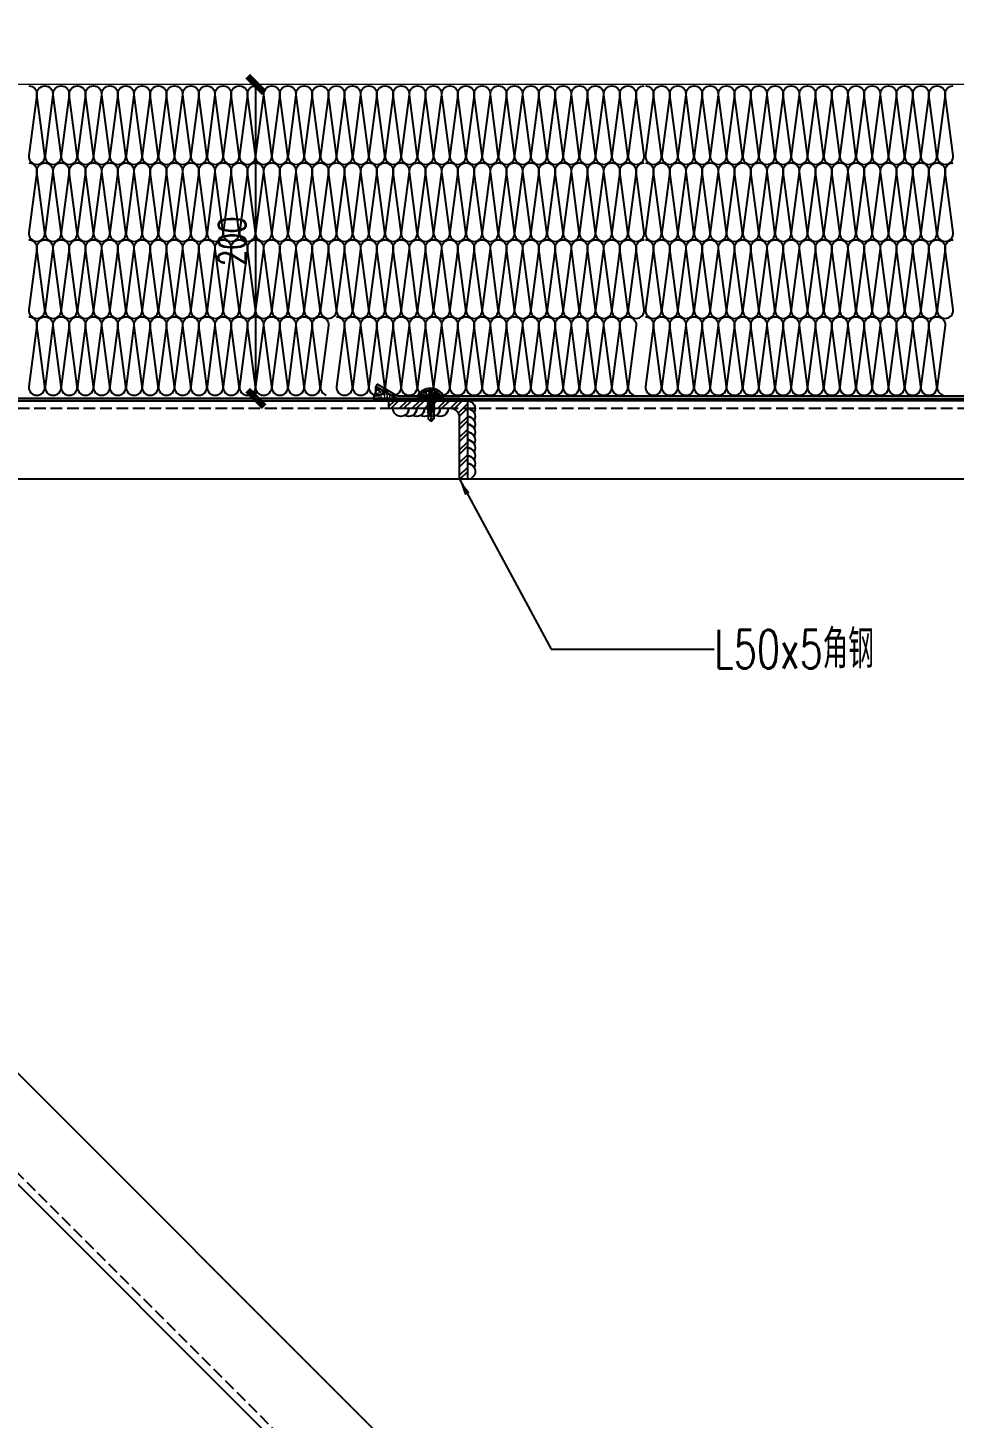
# Model space of a CAD drawing. Extents: x -160106 to 966792, y -663931 to 1550022.
# Drawn here: x -79374 to -78784, y -98721 to -97835 of the extents above; entities that cross this region are included whole.
import ezdxf
from ezdxf.enums import TextEntityAlignment as Align
from ezdxf.xclip import XClip

# ---------------------------------------------------------------- set-up
doc = ezdxf.new("R2010")
doc.units = 0
doc.linetypes.add('CENTER', pattern=[2, 1.25, -0.25, 0.25, -0.25])
doc.linetypes.add('ZN-DASH', pattern=[0.35, 0.25, -0.1])
for name, color, linetype in [('!ZN1-填充-8', 8, 'Continuous'), ('!ZN3-不锈钢板幕墙-7', 7, 'Continuous'), ('!ZN4-辅助材料-1', 1, 'Continuous'), ('!ZN4-配件-11', 11, 'Continuous'), ('!ZN5-钢材投影-40', 40, 'Continuous'), ('!ZN5-钢材断面-2', 2, 'Continuous'), ('!ZN6-虚线-8', 8, 'ZN-DASH'), ('11紧固件', 11, 'Continuous'), ('DIM', 173, 'Continuous'), ('DOTE', 1, 'CENTER'), ('TEXT', 7, 'Continuous'), ('焊缝', 8, 'Continuous')]:
    doc.layers.add(name, color=color, linetype=linetype)
doc.styles.add('DHTEXT-1', font='ROMANS.shx', dxfattribs={"width": 0.7, "bigfont": 'CHINESE.shx'})
doc.dimstyles.new('ZN7', dxfattribs={"dimscale": 7, "dimtxt": 2.5, "dimasz": 1.5, "dimexe": 1, "dimexo": 2, "dimgap": 0.9, "dimtad": 1, "dimdec": 0, "dimdsep": 46, "dimtxsty": 'DHTEXT-1', "dimblk": 'ARCHTICK', "dimcen": 2.5, "dimclrd": 173, "dimclre": 173, "dimclrt": 7, "dimazin": 2, "dimtfac": 1, "dimtix": 1, "dimtmove": 2, "dimatfit": 3, "dimfxl": 0, "dimarcsym": 0})

# ---------------------------------------------------------------- blocks, each defined once
blk = doc.blocks.new('盘头自攻自钻钉ST4.8×16')
at = {"layer": '11紧固件'}
for p, q in [((-3.69, 0.4), (-3.3, 0.4)), ((-3.3, 0.4), (-3.3, -0.4)), ((-2.14, 4.75), (0, 4.75)), ((0, 4.75), (0, 1.99)), ((0, 1.99), (0, -2.6)), ((0, 1.87), (0.69, -1.79)), ((0, 0), (0.34, -2.4)), ((0.2, 1.79), (0.91, 1.79)), ((1.26, 2.4), (0.91, 1.79)), ((0.91, 1.79), (1.59, -1.79)), ((1.26, 2.4), (1.94, -2.4)), ((1.26, 2.4), (1.61, 1.79)), ((1.61, 1.79), (2.29, -1.79)), ((1.61, 1.79), (2.51, 1.79)), ((2.86, 2.4), (2.51, 1.79)), ((2.51, 1.79), (3.19, -1.79)), ((2.86, 2.4), (3.54, -2.4)), ((2.86, 2.4), (3.21, 1.79)), ((3.21, 1.79), (3.89, -1.79)), ((3.21, 1.79), (4.11, 1.79)), ((4.46, 2.4), (4.11, 1.79)), ((4.11, 1.79), (4.79, -1.79)), ((4.46, 2.4), (5.14, -2.4)), ((4.46, 2.4), (4.81, 1.79)), ((4.81, 1.79), (5.49, -1.79)), ((4.81, 1.79), (5.71, 1.79)), ((6.06, 2.4), (5.71, 1.79)), ((5.71, 1.79), (6.39, -1.79)), ((6.06, 2.4), (6.74, -2.4)), ((6.06, 2.4), (6.41, 1.79)), ((6.41, 1.79), (7.09, -1.79)), ((6.41, 1.79), (7.31, 1.79)), ((7.66, 2.4), (7.31, 1.79)), ((7.31, 1.79), (7.99, -1.79)), ((7.66, 2.4), (8.34, -2.4)), ((7.66, 2.4), (8.01, 1.79)), ((8.01, 1.79), (8.69, -1.79)), ((8.01, 1.79), (8.91, 1.79)), ((9.26, 2.4), (8.91, 1.79)), ((8.91, 1.79), (9.25, 0)), ((9.26, 2.4), (9.55, 0.39)), ((9.26, 2.4), (9.61, 1.79)), ((9.61, 1.79), (14.51, 1.79)), ((9.61, 1.79), (9.88, 0.37)), ((9.88, 0.37), (16, -0.3)), ((16, 0.3), (14.51, 1.79)), ((16, 0), (16, 0.3)), ((-3.69, -0.4), (-3.3, -0.4)), ((-2.14, -4.75), (0, -4.75)), ((0, -2.6), (0, -4.75)), ((0.2, -2.4), (0.34, -2.4)), ((0.69, -1.79), (0.34, -2.4)), ((0.69, -1.79), (1.59, -1.79)), ((1.59, -1.79), (1.94, -2.4)), ((2.29, -1.79), (1.94, -2.4)), ((2.29, -1.79), (3.19, -1.79)), ((3.19, -1.79), (3.54, -2.4)), ((3.89, -1.79), (3.54, -2.4)), ((3.89, -1.79), (4.79, -1.79)), ((4.79, -1.79), (5.14, -2.4)), ((5.49, -1.79), (5.14, -2.4)), ((5.49, -1.79), (6.39, -1.79)), ((6.39, -1.79), (6.74, -2.4)), ((7.09, -1.79), (6.74, -2.4)), ((7.09, -1.79), (7.99, -1.79)), ((7.99, -1.79), (8.34, -2.4)), ((8.69, -1.79), (8.34, -2.4)), ((8.69, -1.79), (9.59, -1.79)), ((9.29, -0.23), (9.59, -1.79)), ((9.59, -1.79), (9.94, -2.4)), ((9.67, -0.48), (9.94, -2.4)), ((10.29, -1.79), (9.94, -2.4)), ((10.02, -0.34), (10.29, -1.79)), ((10.29, -1.79), (14.51, -1.79)), ((16, -0.3), (14.51, -1.79)), ((16, 0), (16, -0.3))]:
    blk.add_line(p, q, dxfattribs=at)
for centre, radius, start, end in [((4.3, 0), 8, 143.57643, 177.13402), ((0.2, 1.99), 0.2, 180, 270), ((9.69, -0.04), 0.447, 64.93277, 316.40998), ((18.9, 3.34), 4.65, 199.46799, 231.50356), ((4.3, 0), 8, 182.86598, 216.42357), ((0.2, -2.6), 0.2, 90, 180)]:
    blk.add_arc(centre, radius, start, end, dxfattribs=at)
at = {"layer": 'DOTE'}
blk.add_line((-4.91, 0), (16.39, 0), dxfattribs=at)
blk = doc.blocks.new('*U1043')
at = {"layer": '11紧固件'}
blk.add_blockref('盘头自攻自钻钉ST4.8×16', (0, 0), dxfattribs=at)
blk = doc.blocks.new('ZT_角钢(填充)_50X50X5')
at = {"layer": '!ZN1-填充-8'}
h = blk.add_hatch(dxfattribs=at)
h.set_pattern_fill('ANSI32', color=256, scale=0.6, style=0)
h.set_pattern_definition([(45, (-11702.1455, -65281.3866), (-4.04111525, 4.04111525), []), (45, (-11699.4514, -65281.3866), (-4.04111525, 4.04111525), [])])
h.paths.add_polyline_path([(50, 3.33, 0.414214), (48.33, 5), (10.5, 5, -0.414214), (5, 10.5), (5, 48.33, 0.414214), (3.33, 50), (0, 50), (0, 0), (50, 0)])
at = {"layer": '!ZN5-钢材断面-2'}
blk.add_lwpolyline([(0, 0), (0, 50), (3.33, 50, -0.414214), (5, 48.33), (5, 10.5, 0.414214), (10.5, 5), (48.33, 5, -0.414214), (50, 3.33), (50, 0), (0, 0)], format="xyb", dxfattribs=at)
blk = doc.blocks.new('*U2368')
at = {"layer": '!ZN5-钢材断面-2', "extrusion": (0, 0, -1), "zscale": -1, "rotation": 90}
blk.add_blockref('ZT_角钢(填充)_50X50X5', (0, 0), dxfattribs=at)
blk = doc.blocks.new('20250825140909')
at = {"layer": '!ZN1-填充-8'}
h = blk.add_hatch(dxfattribs=at)
h.set_pattern_fill('AR-SAND', color=256, style=0)
h.set_pattern_definition([(37.5, (-179178.1793, 6911.1866), (-0.080001565, 2.447066187), [0, -1.9304, 0, -2.159, 0, -2.06375]), (7.5, (-179178.1793, 6911.1866), (2.247616416, 3.5841255), [0, -1.0414, 0, -1.7399, 0, -0.66675]), (327.5, (-179179.7414, 6911.1866), (3.95496185, 0.007185923), [0, -0.635, 0, -2.286, 0, -2.9845]), (317.5, (-179179.7414, 6911.1866), (3.81778226, 1.114646616), [0, -0.3175, 0, -1.4986, 0, -1.7145])])
edge = h.paths.add_edge_path()
edge.add_line((-887.97, 11801.5), (-872.88, 11801.5))
edge.add_line((-872.88, 11801.5), (-886.21, 11809.2))
edge.add_arc((-896.91, 11807.59), 10.81, -34.29583, 8.55627, ccw=False)
h = blk.add_hatch(dxfattribs=at)
h.set_pattern_fill('AR-SAND', color=256, style=0)
h.set_pattern_definition([(37.5, (-139746.791, 36936.9174), (-0.080001565, 2.447066187), [0, -1.9304, 0, -2.159, 0, -2.06375]), (7.5, (-139746.791, 36936.9174), (2.247616416, 3.5841255), [0, -1.0414, 0, -1.7399, 0, -0.66675]), (327.5, (-139748.353, 36936.9174), (3.95496185, 0.007185923), [0, -0.635, 0, -2.286, 0, -2.9845]), (317.5, (-139748.353, 36936.9174), (3.81778226, 1.11464662), [0, -0.3175, 0, -1.4986, 0, -1.7145])])
edge = h.paths.add_edge_path()
edge.add_arc((-851.34, 11798.31), 9.61, 29.228, 150.772)
edge.add_line((-859.73, 11803), (-842.95, 11803))
at = {"layer": '!ZN1-填充-8', "const_width": 1}
blk.add_lwpolyline([(49.95, 12001.5), (-1698.5, 12001.5)], dxfattribs=at)
at = {"layer": '!ZN1-填充-8', "ltscale": 30, "extrusion": (0, 1.22465e-16, -1)}
for points in [[(1107.24, 12000.5, 0.451718), (1102.12, 11994.87), (1107.2, 11956.13, -0.451718), (1102.08, 11950.5, -0.451718), (1096.96, 11956.13), (1102.04, 11994.87, 0.451718), (1096.92, 12000.5, 0.451718), (1091.81, 11994.87), (1096.88, 11956.13, -0.451718), (1091.77, 11950.5, -0.451718), (1086.65, 11956.13), (1091.72, 11994.87, 0.451718), (1086.61, 12000.5, 0.451718), (1081.49, 11994.87), (1086.57, 11956.13, -0.451718), (1081.45, 11950.5, -0.451718), (1076.33, 11956.13), (1081.41, 11994.87, 0.451718), (1076.29, 12000.5, 0.451718), (1071.17, 11994.87), (1076.25, 11956.13, -0.451718), (1071.13, 11950.5, -0.451718), (1066.02, 11956.13), (1071.09, 11994.87, 0.451718), (1065.98, 12000.5, 0.451718), (1060.86, 11994.87), (1065.93, 11956.13, -0.451718), (1060.82, 11950.5, -0.451718), (1055.7, 11956.13), (1060.78, 11994.87, 0.451718), (1055.66, 12000.5, 0.451718), (1050.54, 11994.87), (1055.62, 11956.13, -0.451718), (1050.5, 11950.5, -0.451718), (1045.38, 11956.13), (1050.46, 11994.87, 0.451718), (1045.34, 12000.5, 0.451718), (1040.23, 11994.87), (1045.3, 11956.13, -0.451718), (1040.19, 11950.5, -0.451718), (1035.07, 11956.13), (1040.14, 11994.87, 0.451718), (1035.03, 12000.5, 0.451718), (1029.91, 11994.87), (1034.99, 11956.13, -0.451718), (1029.87, 11950.5, -0.451718), (1024.75, 11956.13), (1029.83, 11994.87, 0.451718), (1024.71, 12000.5, 0.451718), (1019.6, 11994.87), (1024.67, 11956.13, -0.451718), (1019.55, 11950.5, -0.451718), (1014.44, 11956.13), (1019.51, 11994.87, 0.451718), (1014.4, 12000.5, 0.451718), (1009.28, 11994.87), (1014.35, 11956.13, -0.451718), (1009.24, 11950.5, -0.451718), (1004.12, 11956.13), (1009.2, 11994.87, 0.451718), (1004.08, 12000.5, 0.451718), (998.96, 11994.87), (1004.04, 11956.13, -0.451718), (998.92, 11950.5, -0.451718), (993.81, 11956.13), (998.88, 11994.87, 0.451718), (993.76, 12000.5, 0.451718), (988.65, 11994.87), (993.72, 11956.13, -0.451718), (988.61, 11950.5, -0.451718), (983.49, 11956.13), (988.57, 11994.87, 0.451718), (983.45, 12000.5, 0.451718), (978.33, 11994.87), (983.41, 11956.13, -0.451718), (978.29, 11950.5, -0.451718), (973.17, 11956.13), (978.25, 11994.87, 0.451718), (973.13, 12000.5, 0.451718), (968.02, 11994.87), (973.09, 11956.13, -0.451718), (967.97, 11950.5, -0.451718), (962.86, 11956.13), (967.93, 11994.87, 0.451718), (962.82, 12000.5, 0.451718), (957.7, 11994.87), (962.78, 11956.13, -0.451718), (957.66, 11950.5, -0.451718), (952.54, 11956.13), (957.62, 11994.87, 0.451718), (952.5, 12000.5, 0.451718), (947.38, 11994.87), (952.46, 11956.13, -0.451718), (947.34, 11950.5, -0.451718), (942.23, 11956.13), (947.3, 11994.87, 0.451718), (942.18, 12000.5, 0.451718), (937.07, 11994.87), (942.14, 11956.13, -0.451718), (937.03, 11950.5, -0.451718), (931.91, 11956.13), (936.99, 11994.87, 0.451718), (931.87, 12000.5, 0.451718), (926.75, 11994.87), (931.83, 11956.13, -0.451718), (926.71, 11950.5, -0.451718), (921.59, 11956.13), (926.67, 11994.87, 0.451718), (921.55, 12000.5, 0.451718), (916.44, 11994.87), (921.51, 11956.13, -0.451718), (916.39, 11950.5, -0.451718), (911.28, 11956.13), (916.35, 11994.87, 0.451718), (911.24, 12000.5)], [(911.32, 12000.5, 0.451718), (906.2, 11994.87), (911.27, 11956.13, -0.451718), (906.16, 11950.5, -0.451718), (901.04, 11956.13), (906.12, 11994.87, 0.451718), (901, 12000.5, 0.451718), (895.88, 11994.87), (900.96, 11956.13, -0.451718), (895.84, 11950.5, -0.451718), (890.72, 11956.13), (895.8, 11994.87, 0.451718), (890.68, 12000.5, 0.451718), (885.57, 11994.87), (890.64, 11956.13, -0.451718), (885.53, 11950.5, -0.451718), (880.41, 11956.13), (885.48, 11994.87, 0.451718), (880.37, 12000.5, 0.451718), (875.25, 11994.87), (880.33, 11956.13, -0.451718), (875.21, 11950.5, -0.451718), (870.09, 11956.13), (875.17, 11994.87, 0.451718), (870.05, 12000.5, 0.451718), (864.93, 11994.87), (870.01, 11956.13, -0.451718), (864.89, 11950.5, -0.451718), (859.78, 11956.13), (864.85, 11994.87, 0.451718), (859.74, 12000.5, 0.451718), (854.62, 11994.87), (859.69, 11956.13, -0.451718), (854.58, 11950.5, -0.451718), (849.46, 11956.13), (854.54, 11994.87, 0.451718), (849.42, 12000.5, 0.451718), (844.3, 11994.87), (849.38, 11956.13, -0.451718), (844.26, 11950.5, -0.451718), (839.14, 11956.13), (844.22, 11994.87, 0.451718), (839.1, 12000.5, 0.451718), (833.99, 11994.87), (839.06, 11956.13, -0.451718), (833.95, 11950.5, -0.451718), (828.83, 11956.13), (833.9, 11994.87, 0.451718), (828.79, 12000.5, 0.451718), (823.67, 11994.87), (828.75, 11956.13, -0.451718), (823.63, 11950.5, -0.451718), (818.51, 11956.13), (823.59, 11994.87, 0.451718), (818.47, 12000.5, 0.451718), (813.36, 11994.87), (818.43, 11956.13, -0.451718), (813.31, 11950.5, -0.451718), (808.2, 11956.13), (813.27, 11994.87, 0.451718), (808.16, 12000.5, 0.451718), (803.04, 11994.87), (808.11, 11956.13, -0.451718), (803, 11950.5, -0.451718), (797.88, 11956.13), (802.96, 11994.87, 0.451718), (797.84, 12000.5, 0.451718), (792.72, 11994.87), (797.8, 11956.13, -0.451718), (792.68, 11950.5, -0.451718), (787.57, 11956.13), (792.64, 11994.87, 0.451718), (787.52, 12000.5, 0.451718), (782.41, 11994.87), (787.48, 11956.13, -0.451718), (782.37, 11950.5, -0.451718), (777.25, 11956.13), (782.33, 11994.87, 0.451718), (777.21, 12000.5, 0.451718), (772.09, 11994.87), (777.17, 11956.13, -0.451718), (772.05, 11950.5, -0.451718), (766.93, 11956.13), (772.01, 11994.87, 0.451718), (766.89, 12000.5, 0.451718), (761.78, 11994.87), (766.85, 11956.13, -0.451718), (761.73, 11950.5, -0.451718), (756.62, 11956.13), (761.69, 11994.87, 0.451718), (756.58, 12000.5, 0.451718), (751.46, 11994.87), (756.54, 11956.13, -0.451718), (751.42, 11950.5, -0.451718), (746.3, 11956.13), (751.38, 11994.87, 0.451718), (746.26, 12000.5, 0.451718), (741.14, 11994.87), (746.22, 11956.13, -0.451718), (741.1, 11950.5, -0.451718), (735.99, 11956.13), (741.06, 11994.87, 0.451718), (735.94, 12000.5, 0.451718), (730.83, 11994.87), (735.9, 11956.13, -0.451718), (730.79, 11950.5, -0.451718), (725.67, 11956.13), (730.75, 11994.87, 0.451718), (725.63, 12000.5, 0.451718), (720.51, 11994.87), (725.59, 11956.13, -0.451718), (720.47, 11950.5, -0.451718), (715.35, 11956.13), (720.43, 11994.87, 0.451718), (715.31, 12000.5)], [(714.5, 12000.5, 0.451718), (709.39, 11994.87), (714.46, 11956.13, -0.451718), (709.34, 11950.5, -0.451718), (704.23, 11956.13), (709.3, 11994.87, 0.451718), (704.19, 12000.5, 0.451718), (699.07, 11994.87), (704.15, 11956.13, -0.451718), (699.03, 11950.5, -0.451718), (693.91, 11956.13), (698.99, 11994.87, 0.451718), (693.87, 12000.5, 0.451718), (688.75, 11994.87), (693.83, 11956.13, -0.451718), (688.71, 11950.5, -0.451718), (683.6, 11956.13), (688.67, 11994.87, 0.451718), (683.55, 12000.5, 0.451718), (678.44, 11994.87), (683.51, 11956.13, -0.451718), (678.4, 11950.5, -0.451718), (673.28, 11956.13), (678.36, 11994.87, 0.451718), (673.24, 12000.5, 0.451718), (668.12, 11994.87), (673.2, 11956.13, -0.451718), (668.08, 11950.5, -0.451718), (662.96, 11956.13), (668.04, 11994.87, 0.451718), (662.92, 12000.5, 0.451718), (657.81, 11994.87), (662.88, 11956.13, -0.451718), (657.76, 11950.5, -0.451718), (652.65, 11956.13), (657.72, 11994.87, 0.451718), (652.61, 12000.5, 0.451718), (647.49, 11994.87), (652.57, 11956.13, -0.451718), (647.45, 11950.5, -0.451718), (642.33, 11956.13), (647.41, 11994.87, 0.451718), (642.29, 12000.5, 0.451718), (637.17, 11994.87), (642.25, 11956.13, -0.451718), (637.13, 11950.5, -0.451718), (632.02, 11956.13), (637.09, 11994.87, 0.451718), (631.97, 12000.5, 0.451718), (626.86, 11994.87), (631.93, 11956.13, -0.451718), (626.82, 11950.5, -0.451718), (621.7, 11956.13), (626.78, 11994.87, 0.451718), (621.66, 12000.5, 0.451718), (616.54, 11994.87), (621.62, 11956.13, -0.451718), (616.5, 11950.5, -0.451718), (611.38, 11956.13), (616.46, 11994.87, 0.451718), (611.34, 12000.5, 0.451718), (606.23, 11994.87), (611.3, 11956.13, -0.451718), (606.18, 11950.5, -0.451718), (601.07, 11956.13), (606.14, 11994.87, 0.451718), (601.03, 12000.5, 0.451718), (595.91, 11994.87), (600.99, 11956.13, -0.451718), (595.87, 11950.5, -0.451718), (590.75, 11956.13), (595.83, 11994.87, 0.451718), (590.71, 12000.5, 0.451718), (585.59, 11994.87), (590.67, 11956.13, -0.451718), (585.55, 11950.5, -0.451718), (580.44, 11956.13), (585.51, 11994.87, 0.451718), (580.4, 12000.5, 0.451718), (575.28, 11994.87), (580.35, 11956.13, -0.451718), (575.24, 11950.5, -0.451718), (570.12, 11956.13), (575.2, 11994.87, 0.451718), (570.08, 12000.5, 0.451718), (564.96, 11994.87), (570.04, 11956.13, -0.451718), (564.92, 11950.5, -0.451718), (559.8, 11956.13), (564.88, 11994.87, 0.451718), (559.76, 12000.5, 0.451718), (554.65, 11994.87), (559.72, 11956.13, -0.451718), (554.61, 11950.5, -0.451718), (549.49, 11956.13), (554.56, 11994.87, 0.451718), (549.45, 12000.5, 0.451718), (544.33, 11994.87), (549.41, 11956.13, -0.451718), (544.29, 11950.5, -0.451718), (539.17, 11956.13), (544.25, 11994.87, 0.451718), (539.13, 12000.5, 0.451718), (534.01, 11994.87), (539.09, 11956.13, -0.451718), (533.97, 11950.5, -0.451718), (528.86, 11956.13), (533.93, 11994.87, 0.451718), (528.82, 12000.5, 0.451718), (523.7, 11994.87), (528.77, 11956.13, -0.451718), (523.66, 11950.5, -0.451718), (518.54, 11956.13), (523.62, 11994.87, 0.451718), (518.5, 12000.5)], [(1107.24, 11951.5, 0.451718), (1102.12, 11945.87), (1107.2, 11907.13, -0.451718), (1102.08, 11901.5, -0.451718), (1096.96, 11907.13), (1102.04, 11945.87, 0.451718), (1096.92, 11951.5, 0.451718), (1091.81, 11945.87), (1096.88, 11907.13, -0.451718), (1091.77, 11901.5, -0.451718), (1086.65, 11907.13), (1091.72, 11945.87, 0.451718), (1086.61, 11951.5, 0.451718), (1081.49, 11945.87), (1086.57, 11907.13, -0.451718), (1081.45, 11901.5, -0.451718), (1076.33, 11907.13), (1081.41, 11945.87, 0.451718), (1076.29, 11951.5, 0.451718), (1071.17, 11945.87), (1076.25, 11907.13, -0.451718), (1071.13, 11901.5, -0.451718), (1066.02, 11907.13), (1071.09, 11945.87, 0.451718), (1065.98, 11951.5, 0.451718), (1060.86, 11945.87), (1065.93, 11907.13, -0.451718), (1060.82, 11901.5, -0.451718), (1055.7, 11907.13), (1060.78, 11945.87, 0.451718), (1055.66, 11951.5, 0.451718), (1050.54, 11945.87), (1055.62, 11907.13, -0.451718), (1050.5, 11901.5, -0.451718), (1045.38, 11907.13), (1050.46, 11945.87, 0.451718), (1045.34, 11951.5, 0.451718), (1040.23, 11945.87), (1045.3, 11907.13, -0.451718), (1040.19, 11901.5, -0.451718), (1035.07, 11907.13), (1040.14, 11945.87, 0.451718), (1035.03, 11951.5, 0.451718), (1029.91, 11945.87), (1034.99, 11907.13, -0.451718), (1029.87, 11901.5, -0.451718), (1024.75, 11907.13), (1029.83, 11945.87, 0.451718), (1024.71, 11951.5, 0.451718), (1019.6, 11945.87), (1024.67, 11907.13, -0.451718), (1019.55, 11901.5, -0.451718), (1014.44, 11907.13), (1019.51, 11945.87, 0.451718), (1014.4, 11951.5, 0.451718), (1009.28, 11945.87), (1014.35, 11907.13, -0.451718), (1009.24, 11901.5, -0.451718), (1004.12, 11907.13), (1009.2, 11945.87, 0.451718), (1004.08, 11951.5, 0.451718), (998.96, 11945.87), (1004.04, 11907.13, -0.451718), (998.92, 11901.5, -0.451718), (993.81, 11907.13), (998.88, 11945.87, 0.451718), (993.76, 11951.5, 0.451718), (988.65, 11945.87), (993.72, 11907.13, -0.451718), (988.61, 11901.5, -0.451718), (983.49, 11907.13), (988.57, 11945.87, 0.451718), (983.45, 11951.5, 0.451718), (978.33, 11945.87), (983.41, 11907.13, -0.451718), (978.29, 11901.5, -0.451718), (973.17, 11907.13), (978.25, 11945.87, 0.451718), (973.13, 11951.5, 0.451718), (968.02, 11945.87), (973.09, 11907.13, -0.451718), (967.97, 11901.5, -0.451718), (962.86, 11907.13), (967.93, 11945.87, 0.451718), (962.82, 11951.5, 0.451718), (957.7, 11945.87), (962.78, 11907.13, -0.451718), (957.66, 11901.5, -0.451718), (952.54, 11907.13), (957.62, 11945.87, 0.451718), (952.5, 11951.5, 0.451718), (947.38, 11945.87), (952.46, 11907.13, -0.451718), (947.34, 11901.5, -0.451718), (942.23, 11907.13), (947.3, 11945.87, 0.451718), (942.18, 11951.5, 0.451718), (937.07, 11945.87), (942.14, 11907.13, -0.451718), (937.03, 11901.5, -0.451718), (931.91, 11907.13), (936.99, 11945.87, 0.451718), (931.87, 11951.5, 0.451718), (926.75, 11945.87), (931.83, 11907.13, -0.451718), (926.71, 11901.5, -0.451718), (921.59, 11907.13), (926.67, 11945.87, 0.451718), (921.55, 11951.5, 0.451718), (916.44, 11945.87), (921.51, 11907.13, -0.451718), (916.39, 11901.5, -0.451718), (911.28, 11907.13), (916.35, 11945.87, 0.451718), (911.24, 11951.5)], [(911.32, 11951.5, 0.451718), (906.2, 11945.87), (911.27, 11907.13, -0.451718), (906.16, 11901.5, -0.451718), (901.04, 11907.13), (906.12, 11945.87, 0.451718), (901, 11951.5, 0.451718), (895.88, 11945.87), (900.96, 11907.13, -0.451718), (895.84, 11901.5, -0.451718), (890.72, 11907.13), (895.8, 11945.87, 0.451718), (890.68, 11951.5, 0.451718), (885.57, 11945.87), (890.64, 11907.13, -0.451718), (885.53, 11901.5, -0.451718), (880.41, 11907.13), (885.48, 11945.87, 0.451718), (880.37, 11951.5, 0.451718), (875.25, 11945.87), (880.33, 11907.13, -0.451718), (875.21, 11901.5, -0.451718), (870.09, 11907.13), (875.17, 11945.87, 0.451718), (870.05, 11951.5, 0.451718), (864.93, 11945.87), (870.01, 11907.13, -0.451718), (864.89, 11901.5, -0.451718), (859.78, 11907.13), (864.85, 11945.87, 0.451718), (859.74, 11951.5, 0.451718), (854.62, 11945.87), (859.69, 11907.13, -0.451718), (854.58, 11901.5, -0.451718), (849.46, 11907.13), (854.54, 11945.87, 0.451718), (849.42, 11951.5, 0.451718), (844.3, 11945.87), (849.38, 11907.13, -0.451718), (844.26, 11901.5, -0.451718), (839.14, 11907.13), (844.22, 11945.87, 0.451718), (839.1, 11951.5, 0.451718), (833.99, 11945.87), (839.06, 11907.13, -0.451718), (833.95, 11901.5, -0.451718), (828.83, 11907.13), (833.9, 11945.87, 0.451718), (828.79, 11951.5, 0.451718), (823.67, 11945.87), (828.75, 11907.13, -0.451718), (823.63, 11901.5, -0.451718), (818.51, 11907.13), (823.59, 11945.87, 0.451718), (818.47, 11951.5, 0.451718), (813.36, 11945.87), (818.43, 11907.13, -0.451718), (813.31, 11901.5, -0.451718), (808.2, 11907.13), (813.27, 11945.87, 0.451718), (808.16, 11951.5, 0.451718), (803.04, 11945.87), (808.11, 11907.13, -0.451718), (803, 11901.5, -0.451718), (797.88, 11907.13), (802.96, 11945.87, 0.451718), (797.84, 11951.5, 0.451718), (792.72, 11945.87), (797.8, 11907.13, -0.451718), (792.68, 11901.5, -0.451718), (787.57, 11907.13), (792.64, 11945.87, 0.451718), (787.52, 11951.5, 0.451718), (782.41, 11945.87), (787.48, 11907.13, -0.451718), (782.37, 11901.5, -0.451718), (777.25, 11907.13), (782.33, 11945.87, 0.451718), (777.21, 11951.5, 0.451718), (772.09, 11945.87), (777.17, 11907.13, -0.451718), (772.05, 11901.5, -0.451718), (766.93, 11907.13), (772.01, 11945.87, 0.451718), (766.89, 11951.5, 0.451718), (761.78, 11945.87), (766.85, 11907.13, -0.451718), (761.73, 11901.5, -0.451718), (756.62, 11907.13), (761.69, 11945.87, 0.451718), (756.58, 11951.5, 0.451718), (751.46, 11945.87), (756.54, 11907.13, -0.451718), (751.42, 11901.5, -0.451718), (746.3, 11907.13), (751.38, 11945.87, 0.451718), (746.26, 11951.5, 0.451718), (741.14, 11945.87), (746.22, 11907.13, -0.451718), (741.1, 11901.5, -0.451718), (735.99, 11907.13), (741.06, 11945.87, 0.451718), (735.94, 11951.5, 0.451718), (730.83, 11945.87), (735.9, 11907.13, -0.451718), (730.79, 11901.5, -0.451718), (725.67, 11907.13), (730.75, 11945.87, 0.451718), (725.63, 11951.5, 0.451718), (720.51, 11945.87), (725.59, 11907.13, -0.451718), (720.47, 11901.5, -0.451718), (715.35, 11907.13), (720.43, 11945.87, 0.451718), (715.31, 11951.5)], [(714.5, 11951.5, 0.451718), (709.39, 11945.87), (714.46, 11907.13, -0.451718), (709.34, 11901.5, -0.451718), (704.23, 11907.13), (709.3, 11945.87, 0.451718), (704.19, 11951.5, 0.451718), (699.07, 11945.87), (704.15, 11907.13, -0.451718), (699.03, 11901.5, -0.451718), (693.91, 11907.13), (698.99, 11945.87, 0.451718), (693.87, 11951.5, 0.451718), (688.75, 11945.87), (693.83, 11907.13, -0.451718), (688.71, 11901.5, -0.451718), (683.6, 11907.13), (688.67, 11945.87, 0.451718), (683.55, 11951.5, 0.451718), (678.44, 11945.87), (683.51, 11907.13, -0.451718), (678.4, 11901.5, -0.451718), (673.28, 11907.13), (678.36, 11945.87, 0.451718), (673.24, 11951.5, 0.451718), (668.12, 11945.87), (673.2, 11907.13, -0.451718), (668.08, 11901.5, -0.451718), (662.96, 11907.13), (668.04, 11945.87, 0.451718), (662.92, 11951.5, 0.451718), (657.81, 11945.87), (662.88, 11907.13, -0.451718), (657.76, 11901.5, -0.451718), (652.65, 11907.13), (657.72, 11945.87, 0.451718), (652.61, 11951.5, 0.451718), (647.49, 11945.87), (652.57, 11907.13, -0.451718), (647.45, 11901.5, -0.451718), (642.33, 11907.13), (647.41, 11945.87, 0.451718), (642.29, 11951.5, 0.451718), (637.17, 11945.87), (642.25, 11907.13, -0.451718), (637.13, 11901.5, -0.451718), (632.02, 11907.13), (637.09, 11945.87, 0.451718), (631.97, 11951.5, 0.451718), (626.86, 11945.87), (631.93, 11907.13, -0.451718), (626.82, 11901.5, -0.451718), (621.7, 11907.13), (626.78, 11945.87, 0.451718), (621.66, 11951.5, 0.451718), (616.54, 11945.87), (621.62, 11907.13, -0.451718), (616.5, 11901.5, -0.451718), (611.38, 11907.13), (616.46, 11945.87, 0.451718), (611.34, 11951.5, 0.451718), (606.23, 11945.87), (611.3, 11907.13, -0.451718), (606.18, 11901.5, -0.451718), (601.07, 11907.13), (606.14, 11945.87, 0.451718), (601.03, 11951.5, 0.451718), (595.91, 11945.87), (600.99, 11907.13, -0.451718), (595.87, 11901.5, -0.451718), (590.75, 11907.13), (595.83, 11945.87, 0.451718), (590.71, 11951.5, 0.451718), (585.59, 11945.87), (590.67, 11907.13, -0.451718), (585.55, 11901.5, -0.451718), (580.44, 11907.13), (585.51, 11945.87, 0.451718), (580.4, 11951.5, 0.451718), (575.28, 11945.87), (580.35, 11907.13, -0.451718), (575.24, 11901.5, -0.451718), (570.12, 11907.13), (575.2, 11945.87, 0.451718), (570.08, 11951.5, 0.451718), (564.96, 11945.87), (570.04, 11907.13, -0.451718), (564.92, 11901.5, -0.451718), (559.8, 11907.13), (564.88, 11945.87, 0.451718), (559.76, 11951.5, 0.451718), (554.65, 11945.87), (559.72, 11907.13, -0.451718), (554.61, 11901.5, -0.451718), (549.49, 11907.13), (554.56, 11945.87, 0.451718), (549.45, 11951.5, 0.451718), (544.33, 11945.87), (549.41, 11907.13, -0.451718), (544.29, 11901.5, -0.451718), (539.17, 11907.13), (544.25, 11945.87, 0.451718), (539.13, 11951.5, 0.451718), (534.01, 11945.87), (539.09, 11907.13, -0.451718), (533.97, 11901.5, -0.451718), (528.86, 11907.13), (533.93, 11945.87, 0.451718), (528.82, 11951.5, 0.451718), (523.7, 11945.87), (528.77, 11907.13, -0.451718), (523.66, 11901.5, -0.451718), (518.54, 11907.13), (523.62, 11945.87, 0.451718), (518.5, 11951.5)], [(1107.24, 11902.5, 0.451718), (1102.12, 11896.87), (1107.2, 11858.13, -0.451718), (1102.08, 11852.5, -0.451718), (1096.96, 11858.13), (1102.04, 11896.87, 0.451718), (1096.92, 11902.5, 0.451718), (1091.81, 11896.87), (1096.88, 11858.13, -0.451718), (1091.77, 11852.5, -0.451718), (1086.65, 11858.13), (1091.72, 11896.87, 0.451718), (1086.61, 11902.5, 0.451718), (1081.49, 11896.87), (1086.57, 11858.13, -0.451718), (1081.45, 11852.5, -0.451718), (1076.33, 11858.13), (1081.41, 11896.87, 0.451718), (1076.29, 11902.5, 0.451718), (1071.17, 11896.87), (1076.25, 11858.13, -0.451718), (1071.13, 11852.5, -0.451718), (1066.02, 11858.13), (1071.09, 11896.87, 0.451718), (1065.98, 11902.5, 0.451718), (1060.86, 11896.87), (1065.93, 11858.13, -0.451718), (1060.82, 11852.5, -0.451718), (1055.7, 11858.13), (1060.78, 11896.87, 0.451718), (1055.66, 11902.5, 0.451718), (1050.54, 11896.87), (1055.62, 11858.13, -0.451718), (1050.5, 11852.5, -0.451718), (1045.38, 11858.13), (1050.46, 11896.87, 0.451718), (1045.34, 11902.5, 0.451718), (1040.23, 11896.87), (1045.3, 11858.13, -0.451718), (1040.19, 11852.5, -0.451718), (1035.07, 11858.13), (1040.14, 11896.87, 0.451718), (1035.03, 11902.5, 0.451718), (1029.91, 11896.87), (1034.99, 11858.13, -0.451718), (1029.87, 11852.5, -0.451718), (1024.75, 11858.13), (1029.83, 11896.87, 0.451718), (1024.71, 11902.5, 0.451718), (1019.6, 11896.87), (1024.67, 11858.13, -0.451718), (1019.55, 11852.5, -0.451718), (1014.44, 11858.13), (1019.51, 11896.87, 0.451718), (1014.4, 11902.5, 0.451718), (1009.28, 11896.87), (1014.35, 11858.13, -0.451718), (1009.24, 11852.5, -0.451718), (1004.12, 11858.13), (1009.2, 11896.87, 0.451718), (1004.08, 11902.5, 0.451718), (998.96, 11896.87), (1004.04, 11858.13, -0.451718), (998.92, 11852.5, -0.451718), (993.81, 11858.13), (998.88, 11896.87, 0.451718), (993.76, 11902.5, 0.451718), (988.65, 11896.87), (993.72, 11858.13, -0.451718), (988.61, 11852.5, -0.451718), (983.49, 11858.13), (988.57, 11896.87, 0.451718), (983.45, 11902.5, 0.451718), (978.33, 11896.87), (983.41, 11858.13, -0.451718), (978.29, 11852.5, -0.451718), (973.17, 11858.13), (978.25, 11896.87, 0.451718), (973.13, 11902.5, 0.451718), (968.02, 11896.87), (973.09, 11858.13, -0.451718), (967.97, 11852.5, -0.451718), (962.86, 11858.13), (967.93, 11896.87, 0.451718), (962.82, 11902.5, 0.451718), (957.7, 11896.87), (962.78, 11858.13, -0.451718), (957.66, 11852.5, -0.451718), (952.54, 11858.13), (957.62, 11896.87, 0.451718), (952.5, 11902.5, 0.451718), (947.38, 11896.87), (952.46, 11858.13, -0.451718), (947.34, 11852.5, -0.451718), (942.23, 11858.13), (947.3, 11896.87, 0.451718), (942.18, 11902.5, 0.451718), (937.07, 11896.87), (942.14, 11858.13, -0.451718), (937.03, 11852.5, -0.451718), (931.91, 11858.13), (936.99, 11896.87, 0.451718), (931.87, 11902.5, 0.451718), (926.75, 11896.87), (931.83, 11858.13, -0.451718), (926.71, 11852.5, -0.451718), (921.59, 11858.13), (926.67, 11896.87, 0.451718), (921.55, 11902.5, 0.451718), (916.44, 11896.87), (921.51, 11858.13, -0.451718), (916.39, 11852.5, -0.451718), (911.28, 11858.13), (916.35, 11896.87, 0.451718), (911.24, 11902.5)], [(911.32, 11902.5, 0.451718), (906.2, 11896.87), (911.27, 11858.13, -0.451718), (906.16, 11852.5, -0.451718), (901.04, 11858.13), (906.12, 11896.87, 0.451718), (901, 11902.5, 0.451718), (895.88, 11896.87), (900.96, 11858.13, -0.451718), (895.84, 11852.5, -0.451718), (890.72, 11858.13), (895.8, 11896.87, 0.451718), (890.68, 11902.5, 0.451718), (885.57, 11896.87), (890.64, 11858.13, -0.451718), (885.53, 11852.5, -0.451718), (880.41, 11858.13), (885.48, 11896.87, 0.451718), (880.37, 11902.5, 0.451718), (875.25, 11896.87), (880.33, 11858.13, -0.451718), (875.21, 11852.5, -0.451718), (870.09, 11858.13), (875.17, 11896.87, 0.451718), (870.05, 11902.5, 0.451718), (864.93, 11896.87), (870.01, 11858.13, -0.451718), (864.89, 11852.5, -0.451718), (859.78, 11858.13), (864.85, 11896.87, 0.451718), (859.74, 11902.5, 0.451718), (854.62, 11896.87), (859.69, 11858.13, -0.451718), (854.58, 11852.5, -0.451718), (849.46, 11858.13), (854.54, 11896.87, 0.451718), (849.42, 11902.5, 0.451718), (844.3, 11896.87), (849.38, 11858.13, -0.451718), (844.26, 11852.5, -0.451718), (839.14, 11858.13), (844.22, 11896.87, 0.451718), (839.1, 11902.5, 0.451718), (833.99, 11896.87), (839.06, 11858.13, -0.451718), (833.95, 11852.5, -0.451718), (828.83, 11858.13), (833.9, 11896.87, 0.451718), (828.79, 11902.5, 0.451718), (823.67, 11896.87), (828.75, 11858.13, -0.451718), (823.63, 11852.5, -0.451718), (818.51, 11858.13), (823.59, 11896.87, 0.451718), (818.47, 11902.5, 0.451718), (813.36, 11896.87), (818.43, 11858.13, -0.451718), (813.31, 11852.5, -0.451718), (808.2, 11858.13), (813.27, 11896.87, 0.451718), (808.16, 11902.5, 0.451718), (803.04, 11896.87), (808.11, 11858.13, -0.451718), (803, 11852.5, -0.451718), (797.88, 11858.13), (802.96, 11896.87, 0.451718), (797.84, 11902.5, 0.451718), (792.72, 11896.87), (797.8, 11858.13, -0.451718), (792.68, 11852.5, -0.451718), (787.57, 11858.13), (792.64, 11896.87, 0.451718), (787.52, 11902.5, 0.451718), (782.41, 11896.87), (787.48, 11858.13, -0.451718), (782.37, 11852.5, -0.451718), (777.25, 11858.13), (782.33, 11896.87, 0.451718), (777.21, 11902.5, 0.451718), (772.09, 11896.87), (777.17, 11858.13, -0.451718), (772.05, 11852.5, -0.451718), (766.93, 11858.13), (772.01, 11896.87, 0.451718), (766.89, 11902.5, 0.451718), (761.78, 11896.87), (766.85, 11858.13, -0.451718), (761.73, 11852.5, -0.451718), (756.62, 11858.13), (761.69, 11896.87, 0.451718), (756.58, 11902.5, 0.451718), (751.46, 11896.87), (756.54, 11858.13, -0.451718), (751.42, 11852.5, -0.451718), (746.3, 11858.13), (751.38, 11896.87, 0.451718), (746.26, 11902.5, 0.451718), (741.14, 11896.87), (746.22, 11858.13, -0.451718), (741.1, 11852.5, -0.451718), (735.99, 11858.13), (741.06, 11896.87, 0.451718), (735.94, 11902.5, 0.451718), (730.83, 11896.87), (735.9, 11858.13, -0.451718), (730.79, 11852.5, -0.451718), (725.67, 11858.13), (730.75, 11896.87, 0.451718), (725.63, 11902.5, 0.451718), (720.51, 11896.87), (725.59, 11858.13, -0.451718), (720.47, 11852.5, -0.451718), (715.35, 11858.13), (720.43, 11896.87, 0.451718), (715.31, 11902.5)], [(714.5, 11902.5, 0.451718), (709.39, 11896.87), (714.46, 11858.13, -0.451718), (709.34, 11852.5, -0.451718), (704.23, 11858.13), (709.3, 11896.87, 0.451718), (704.19, 11902.5, 0.451718), (699.07, 11896.87), (704.15, 11858.13, -0.451718), (699.03, 11852.5, -0.451718), (693.91, 11858.13), (698.99, 11896.87, 0.451718), (693.87, 11902.5, 0.451718), (688.75, 11896.87), (693.83, 11858.13, -0.451718), (688.71, 11852.5, -0.451718), (683.6, 11858.13), (688.67, 11896.87, 0.451718), (683.55, 11902.5, 0.451718), (678.44, 11896.87), (683.51, 11858.13, -0.451718), (678.4, 11852.5, -0.451718), (673.28, 11858.13), (678.36, 11896.87, 0.451718), (673.24, 11902.5, 0.451718), (668.12, 11896.87), (673.2, 11858.13, -0.451718), (668.08, 11852.5, -0.451718), (662.96, 11858.13), (668.04, 11896.87, 0.451718), (662.92, 11902.5, 0.451718), (657.81, 11896.87), (662.88, 11858.13, -0.451718), (657.76, 11852.5, -0.451718), (652.65, 11858.13), (657.72, 11896.87, 0.451718), (652.61, 11902.5, 0.451718), (647.49, 11896.87), (652.57, 11858.13, -0.451718), (647.45, 11852.5, -0.451718), (642.33, 11858.13), (647.41, 11896.87, 0.451718), (642.29, 11902.5, 0.451718), (637.17, 11896.87), (642.25, 11858.13, -0.451718), (637.13, 11852.5, -0.451718), (632.02, 11858.13), (637.09, 11896.87, 0.451718), (631.97, 11902.5, 0.451718), (626.86, 11896.87), (631.93, 11858.13, -0.451718), (626.82, 11852.5, -0.451718), (621.7, 11858.13), (626.78, 11896.87, 0.451718), (621.66, 11902.5, 0.451718), (616.54, 11896.87), (621.62, 11858.13, -0.451718), (616.5, 11852.5, -0.451718), (611.38, 11858.13), (616.46, 11896.87, 0.451718), (611.34, 11902.5, 0.451718), (606.23, 11896.87), (611.3, 11858.13, -0.451718), (606.18, 11852.5, -0.451718), (601.07, 11858.13), (606.14, 11896.87, 0.451718), (601.03, 11902.5, 0.451718), (595.91, 11896.87), (600.99, 11858.13, -0.451718), (595.87, 11852.5, -0.451718), (590.75, 11858.13), (595.83, 11896.87, 0.451718), (590.71, 11902.5, 0.451718), (585.59, 11896.87), (590.67, 11858.13, -0.451718), (585.55, 11852.5, -0.451718), (580.44, 11858.13), (585.51, 11896.87, 0.451718), (580.4, 11902.5, 0.451718), (575.28, 11896.87), (580.35, 11858.13, -0.451718), (575.24, 11852.5, -0.451718), (570.12, 11858.13), (575.2, 11896.87, 0.451718), (570.08, 11902.5, 0.451718), (564.96, 11896.87), (570.04, 11858.13, -0.451718), (564.92, 11852.5, -0.451718), (559.8, 11858.13), (564.88, 11896.87, 0.451718), (559.76, 11902.5, 0.451718), (554.65, 11896.87), (559.72, 11858.13, -0.451718), (554.61, 11852.5, -0.451718), (549.49, 11858.13), (554.56, 11896.87, 0.451718), (549.45, 11902.5, 0.451718), (544.33, 11896.87), (549.41, 11858.13, -0.451718), (544.29, 11852.5, -0.451718), (539.17, 11858.13), (544.25, 11896.87, 0.451718), (539.13, 11902.5, 0.451718), (534.01, 11896.87), (539.09, 11858.13, -0.451718), (533.97, 11852.5, -0.451718), (528.86, 11858.13), (533.93, 11896.87, 0.451718), (528.82, 11902.5, 0.451718), (523.7, 11896.87), (528.77, 11858.13, -0.451718), (523.66, 11852.5, -0.451718), (518.54, 11858.13), (523.62, 11896.87, 0.451718), (518.5, 11902.5)], [(1107.24, 11853.5, 0.451718), (1102.12, 11847.87), (1107.2, 11809.13, -0.451718), (1102.08, 11803.5, -0.451718), (1096.96, 11809.13), (1102.04, 11847.87, 0.451718), (1096.92, 11853.5, 0.451718), (1091.81, 11847.87), (1096.88, 11809.13, -0.451718), (1091.77, 11803.5, -0.451718), (1086.65, 11809.13), (1091.72, 11847.87, 0.451718), (1086.61, 11853.5, 0.451718), (1081.49, 11847.87), (1086.57, 11809.13, -0.451718), (1081.45, 11803.5, -0.451718), (1076.33, 11809.13), (1081.41, 11847.87, 0.451718), (1076.29, 11853.5, 0.451718), (1071.17, 11847.87), (1076.25, 11809.13, -0.451718), (1071.13, 11803.5, -0.451718), (1066.02, 11809.13), (1071.09, 11847.87, 0.451718), (1065.98, 11853.5, 0.451718), (1060.86, 11847.87), (1065.93, 11809.13, -0.451718), (1060.82, 11803.5, -0.451718), (1055.7, 11809.13), (1060.78, 11847.87, 0.451718), (1055.66, 11853.5, 0.451718), (1050.54, 11847.87), (1055.62, 11809.13, -0.451718), (1050.5, 11803.5, -0.451718), (1045.38, 11809.13), (1050.46, 11847.87, 0.451718), (1045.34, 11853.5, 0.451718), (1040.23, 11847.87), (1045.3, 11809.13, -0.451718), (1040.19, 11803.5, -0.451718), (1035.07, 11809.13), (1040.14, 11847.87, 0.451718), (1035.03, 11853.5, 0.451718), (1029.91, 11847.87), (1034.99, 11809.13, -0.451718), (1029.87, 11803.5, -0.451718), (1024.75, 11809.13), (1029.83, 11847.87, 0.451718), (1024.71, 11853.5, 0.451718), (1019.6, 11847.87), (1024.67, 11809.13, -0.451718), (1019.55, 11803.5, -0.451718), (1014.44, 11809.13), (1019.51, 11847.87, 0.451718), (1014.4, 11853.5, 0.451718), (1009.28, 11847.87), (1014.35, 11809.13, -0.451718), (1009.24, 11803.5, -0.451718), (1004.12, 11809.13), (1009.2, 11847.87, 0.451718), (1004.08, 11853.5, 0.451718), (998.96, 11847.87), (1004.04, 11809.13, -0.451718), (998.92, 11803.5, -0.451718), (993.81, 11809.13), (998.88, 11847.87, 0.451718), (993.76, 11853.5, 0.451718), (988.65, 11847.87), (993.72, 11809.13, -0.451718), (988.61, 11803.5, -0.451718), (983.49, 11809.13), (988.57, 11847.87, 0.451718), (983.45, 11853.5, 0.451718), (978.33, 11847.87), (983.41, 11809.13, -0.451718), (978.29, 11803.5, -0.451718), (973.17, 11809.13), (978.25, 11847.87, 0.451718), (973.13, 11853.5, 0.451718), (968.02, 11847.87), (973.09, 11809.13, -0.451718), (967.97, 11803.5, -0.451718), (962.86, 11809.13), (967.93, 11847.87, 0.451718), (962.82, 11853.5, 0.451718), (957.7, 11847.87), (962.78, 11809.13, -0.451718), (957.66, 11803.5, -0.451718), (952.54, 11809.13), (957.62, 11847.87, 0.451718), (952.5, 11853.5, 0.451718), (947.38, 11847.87), (952.46, 11809.13, -0.451718), (947.34, 11803.5, -0.451718), (942.23, 11809.13), (947.3, 11847.87, 0.451718), (942.18, 11853.5, 0.451718), (937.07, 11847.87), (942.14, 11809.13, -0.451718), (937.03, 11803.5, -0.451718), (931.91, 11809.13), (936.99, 11847.87, 0.451718), (931.87, 11853.5, 0.451718), (926.75, 11847.87), (931.83, 11809.13, -0.451718), (926.71, 11803.5, -0.451718), (921.59, 11809.13), (926.67, 11847.87, 0.451718), (921.55, 11853.5, 0.451718), (916.44, 11847.87), (921.51, 11809.13, -0.373516), (917.74, 11803.66, -0.373516)], [(911.32, 11853.5, 0.451718), (906.2, 11847.87), (911.27, 11809.13, -0.451718), (906.16, 11803.5, -0.451718), (901.04, 11809.13), (906.12, 11847.87, 0.451718), (901, 11853.5, 0.451718), (895.88, 11847.87), (900.96, 11809.13, -0.451718), (895.84, 11803.5, -0.451718), (890.72, 11809.13), (895.8, 11847.87, 0.451718), (890.68, 11853.5, 0.451718), (885.57, 11847.87), (890.64, 11809.13, -0.451718), (885.53, 11803.5, -0.451718), (880.41, 11809.13), (885.48, 11847.87, 0.451718), (880.37, 11853.5, 0.451718), (875.25, 11847.87), (880.33, 11809.13, -0.451718), (875.21, 11803.5, -0.451718), (870.09, 11809.13), (875.17, 11847.87, 0.451718), (870.05, 11853.5, 0.451718), (864.93, 11847.87), (870.01, 11809.13, -0.451718), (864.89, 11803.5, -0.451718), (859.78, 11809.13), (864.85, 11847.87, 0.451718), (859.74, 11853.5, 0.451718), (854.62, 11847.87), (859.69, 11809.13, -0.451718), (854.58, 11803.5, -0.451718), (849.46, 11809.13), (854.54, 11847.87, 0.451718), (849.42, 11853.5, 0.451718), (844.3, 11847.87), (849.38, 11809.13, -0.451718), (844.26, 11803.5, -0.451718), (839.14, 11809.13), (844.22, 11847.87, 0.451718), (839.1, 11853.5, 0.451718), (833.99, 11847.87), (839.06, 11809.13, -0.451718), (833.95, 11803.5, -0.451718), (828.83, 11809.13), (833.9, 11847.87, 0.451718), (828.79, 11853.5, 0.451718), (823.67, 11847.87), (828.75, 11809.13, -0.451718), (823.63, 11803.5, -0.451718), (818.51, 11809.13), (823.59, 11847.87, 0.451718), (818.47, 11853.5, 0.451718), (813.36, 11847.87), (818.43, 11809.13, -0.451718), (813.31, 11803.5, -0.451718), (808.2, 11809.13), (813.27, 11847.87, 0.451718), (808.16, 11853.5, 0.451718), (803.04, 11847.87), (808.11, 11809.13, -0.451718), (803, 11803.5, -0.451718), (797.88, 11809.13), (802.96, 11847.87, 0.451718), (797.84, 11853.5, 0.451718), (792.72, 11847.87), (797.8, 11809.13, -0.451718), (792.68, 11803.5, -0.451718), (787.57, 11809.13), (792.64, 11847.87, 0.451718), (787.52, 11853.5, 0.451718), (782.41, 11847.87), (787.48, 11809.13, -0.451718), (782.37, 11803.5, -0.451718), (777.25, 11809.13), (782.33, 11847.87, 0.451718), (777.21, 11853.5, 0.451718), (772.09, 11847.87), (777.17, 11809.13, -0.451718), (772.05, 11803.5, -0.451718), (766.93, 11809.13), (772.01, 11847.87, 0.451718), (766.89, 11853.5, 0.451718), (761.78, 11847.87), (766.85, 11809.13, -0.451718), (761.73, 11803.5, -0.451718), (756.62, 11809.13), (761.69, 11847.87, 0.451718), (756.58, 11853.5, 0.451718), (751.46, 11847.87), (756.54, 11809.13, -0.451718), (751.42, 11803.5, -0.451718), (746.3, 11809.13), (751.38, 11847.87, 0.451718), (746.26, 11853.5, 0.451718), (741.14, 11847.87), (746.22, 11809.13, -0.451718), (741.1, 11803.5, -0.451718), (735.99, 11809.13), (741.06, 11847.87, 0.451718), (735.94, 11853.5, 0.451718), (730.83, 11847.87), (735.9, 11809.13, -0.451718), (730.79, 11803.5, -0.451718), (725.67, 11809.13), (730.75, 11847.87, 0.451718), (725.63, 11853.5, 0.451718), (720.51, 11847.87), (725.59, 11809.13, -0.373516), (721.81, 11803.66, -0.373516)], [(714.5, 11853.5, 0.451718), (709.39, 11847.87), (714.46, 11809.13, -0.451718), (709.34, 11803.5, -0.451718), (704.23, 11809.13), (709.3, 11847.87, 0.451718), (704.19, 11853.5, 0.451718), (699.07, 11847.87), (704.15, 11809.13, -0.451718), (699.03, 11803.5, -0.451718), (693.91, 11809.13), (698.99, 11847.87, 0.451718), (693.87, 11853.5, 0.451718), (688.75, 11847.87), (693.83, 11809.13, -0.451718), (688.71, 11803.5, -0.451718), (683.6, 11809.13), (688.67, 11847.87, 0.451718), (683.55, 11853.5, 0.451718), (678.44, 11847.87), (683.51, 11809.13, -0.451718), (678.4, 11803.5, -0.451718), (673.28, 11809.13), (678.36, 11847.87, 0.451718), (673.24, 11853.5, 0.451718), (668.12, 11847.87), (673.2, 11809.13, -0.451718), (668.08, 11803.5, -0.451718), (662.96, 11809.13), (668.04, 11847.87, 0.451718), (662.92, 11853.5, 0.451718), (657.81, 11847.87), (662.88, 11809.13, -0.451718), (657.76, 11803.5, -0.451718), (652.65, 11809.13), (657.72, 11847.87, 0.451718), (652.61, 11853.5, 0.451718), (647.49, 11847.87), (652.57, 11809.13, -0.451718), (647.45, 11803.5, -0.451718), (642.33, 11809.13), (647.41, 11847.87, 0.451718), (642.29, 11853.5, 0.451718), (637.17, 11847.87), (642.25, 11809.13, -0.451718), (637.13, 11803.5, -0.451718), (632.02, 11809.13), (637.09, 11847.87, 0.451718), (631.97, 11853.5, 0.451718), (626.86, 11847.87), (631.93, 11809.13, -0.451718), (626.82, 11803.5, -0.451718), (621.7, 11809.13), (626.78, 11847.87, 0.451718), (621.66, 11853.5, 0.451718), (616.54, 11847.87), (621.62, 11809.13, -0.451718), (616.5, 11803.5, -0.451718), (611.38, 11809.13), (616.46, 11847.87, 0.451718), (611.34, 11853.5, 0.451718), (606.23, 11847.87), (611.3, 11809.13, -0.451718), (606.18, 11803.5, -0.451718), (601.07, 11809.13), (606.14, 11847.87, 0.451718), (601.03, 11853.5, 0.451718), (595.91, 11847.87), (600.99, 11809.13, -0.451718), (595.87, 11803.5, -0.451718), (590.75, 11809.13), (595.83, 11847.87, 0.451718), (590.71, 11853.5, 0.451718), (585.59, 11847.87), (590.67, 11809.13, -0.451718), (585.55, 11803.5, -0.451718), (580.44, 11809.13), (585.51, 11847.87, 0.451718), (580.4, 11853.5, 0.451718), (575.28, 11847.87), (580.35, 11809.13, -0.451718), (575.24, 11803.5, -0.451718), (570.12, 11809.13), (575.2, 11847.87, 0.451718), (570.08, 11853.5, 0.451718), (564.96, 11847.87), (570.04, 11809.13, -0.451718), (564.92, 11803.5, -0.451718), (559.8, 11809.13), (564.88, 11847.87, 0.451718), (559.76, 11853.5, 0.451718), (554.65, 11847.87), (559.72, 11809.13, -0.451718), (554.61, 11803.5, -0.451718), (549.49, 11809.13), (554.56, 11847.87, 0.451718), (549.45, 11853.5, 0.451718), (544.33, 11847.87), (549.41, 11809.13, -0.451718), (544.29, 11803.5, -0.451718), (539.17, 11809.13), (544.25, 11847.87, 0.451718), (539.13, 11853.5, 0.451718), (534.01, 11847.87), (539.09, 11809.13, -0.451718), (533.97, 11803.5, -0.451718), (528.86, 11809.13), (533.93, 11847.87, 0.451718), (528.82, 11853.5, 0.451718), (523.7, 11847.87), (528.77, 11809.13, -0.373516), (525, 11803.66, -0.373516)]]:
    blk.add_lwpolyline(points, format="xyb", dxfattribs=at)
at = {"layer": '!ZN1-填充-8'}
for points in [[(-887.97, 11801.5), (-872.88, 11801.5), (-886.21, 11809.2, -0.189187)], [(-887.97, 11801.5), (-872.88, 11801.5), (-886.21, 11809.2, -0.189187)], [(-842.95, 11803, 0.586368), (-859.73, 11803)], [(-842.95, 11803, 0.586368), (-859.73, 11803)]]:
    blk.add_lwpolyline(points, format="xyb", close=True, dxfattribs=at)
at = {"layer": '!ZN3-不锈钢板幕墙-7'}
for p, q in [((-885.46, 11810.5), (-886.21, 11809.2)), ((-886.21, 11809.2), (-872.88, 11801.5)), ((-872.47, 11803), (-885.46, 11810.5)), ((-17.44, 11803), (-872.47, 11803)), ((-872.88, 11801.5), (-16.33, 11801.5)), ((-832.47, 11800), (-832.47, 11801.5))]:
    blk.add_line(p, q, dxfattribs=at)
blk.add_lwpolyline([(-832.47, 11801.5), (-1698.5, 11801.5), (-1698.5, 12024.15), (-1688.69, 12036.59), (-1689.87, 12037.52), (-1700, 12024.67), (-1700, 11800), (-832.47, 11800)], dxfattribs=at)
at = {"layer": '!ZN4-辅助材料-1', "ltscale": 0.1}
for centre, radius, start, end in [((-896.91, 11807.59), 10.81, 325.70417, 8.55627), ((-851.34, 11798.31), 9.61, 29.228, 150.772)]:
    blk.add_arc(centre, radius, start, end, dxfattribs=at)
at = {"layer": '!ZN5-钢材投影-40'}
for p, q in [((-212.83, 11800), (-1603.29, 11800)), ((-523.8, 10781.3), (-1540.09, 11797.6)), ((-540.34, 10727.13), (-1575.45, 11762.24)), ((-228.09, 11750), (-1603.29, 11750))]:
    blk.add_line(p, q, dxfattribs=at)
at = {"layer": '!ZN6-虚线-8', "ltscale": 30}
for p, q in [((-214.36, 11795), (-1603.29, 11795)), ((-538.68, 10732.55), (-1571.91, 11765.78))]:
    blk.add_line(p, q, dxfattribs=at)
at = {"layer": '焊缝', "ltscale": 1000}
for points in [[(-840.22, 11795, -0.57735), (-847.72, 11790.67, 0.267949), (-845.22, 11795, -0.57735), (-852.72, 11790.67, 0.267949), (-850.22, 11795, -0.57735), (-857.72, 11790.67, 0.267949), (-855.22, 11795, -0.57735), (-862.72, 11790.67, 0.267949), (-860.22, 11795, -0.57735), (-867.72, 11790.67, 0.267949), (-865.22, 11795, -1), (-875.22, 11795, -1)], [(-827.91, 11800, -0.57735), (-823.58, 11792.5, 0.267949), (-827.91, 11795, -0.57735), (-823.58, 11787.5, 0.267949), (-827.91, 11790, -0.57735), (-823.58, 11782.5, 0.267949), (-827.91, 11785, -0.57735), (-823.58, 11777.5, 0.267949), (-827.91, 11780, -0.57735), (-823.58, 11772.5, 0.267949), (-827.91, 11775, -0.57735), (-823.58, 11767.5, 0.267949), (-827.91, 11770, -0.57735), (-823.58, 11762.5, 0.267949), (-827.91, 11765, -0.57735), (-823.58, 11757.5, 0.267949), (-827.91, 11760, -1), (-827.91, 11750, -1)]]:
    blk.add_lwpolyline(points, format="xyb", dxfattribs=at)
at = {"layer": '!ZN4-配件-11', "rotation": 270}
blk.add_blockref('*U1043', (-851.02, 11803), dxfattribs=at)
at = {"layer": '!ZN5-钢材断面-2', "xscale": -1.000000000000007, "rotation": 90}
blk.add_blockref('*U2368', (-827.91, 11800), dxfattribs=at)
blk = doc.blocks.new('_ArchTick')
at = {"color": 0, "linetype": 'ByBlock', "const_width": 0.4}
blk.add_lwpolyline([(-0.5, -0.5), (0.5, 0.5)], dxfattribs=at)
blk = doc.blocks.new('*D1225')
at = {"layer": 'Defpoints', "color": 0, "ltscale": 70, "transparency": 16777216}
for p in [(-79236.16, -97871.26), (-79229.2, -97871.26), (-79236.16, -98071.26)]:
    blk.add_point(p, dxfattribs=at)
at = {"layer": 'DIM', "color": 173, "linetype": 'ByBlock', "lineweight": -2, "ltscale": 70, "transparency": 16777216}
for p, q in [((-79229.2, -98071.26), (-79229.2, -97871.26)), ((-79222.16, -97871.26), (-79222.2, -97871.26)), ((-79222.16, -98071.26), (-79222.2, -98071.26))]:
    blk.add_line(p, q, dxfattribs=at)
at = {"layer": 'DIM', "color": 173, "lineweight": -2, "ltscale": 70, "transparency": 16777216, "xscale": 10.5, "yscale": 10.5, "zscale": 10.5}
for p, rotation in [((-79229.2, -97871.26), 90), ((-79229.2, -98071.26), 270)]:
    blk.add_blockref('_ArchTick', p, dxfattribs=dict(at, rotation=rotation))
at = {"layer": 'DIM', "color": 7, "ltscale": 70, "transparency": 16777216, "insert": (-79244.25, -97971.26), "char_height": 17.5, "attachment_point": 5, "rotation": 90, "style": 'DHTEXT-1'}
blk.add_mtext('200', dxfattribs=at)

msp = doc.modelspace()

# ---------------------------------------------------------------- block references
at = {"ltscale": 1000}
ref = msp.add_blockref('20250825140909', (-78266.56, -109872.76), dxfattribs=at)
XClip(ref).set_block_clipping_path([(-2183.3347694599, 10632.8616588831), (442.8824031012, 12938.0987578014)])

# ---------------------------------------------------------------- next in the draw order: texts
at = {"layer": 'TEXT', "ltscale": 70, "style": 'DHTEXT-1', "width": 0.7}
msp.add_text('L50x5角钢', height=24.5, dxfattribs=at).set_placement((-78937.29, -98230.9), align=Align.MIDDLE_LEFT)

# ---------------------------------------------------------------- next in the draw order: dimensions: what is measured, and where the dimension line sits
at = {"layer": 'DIM', "ltscale": 70}
dim = msp.add_linear_dim(base=(-79229.2, -97871.26), p1=(-79236.16, -98071.26), p2=(-79236.16, -97871.26), angle=90, dimstyle='ZN7', dxfattribs=at)
dim.commit()
dim.dimension.update_dxf_attribs({"geometry": '*D1225', "text_midpoint": (-79244.25, -97971.26)})

# ---------------------------------------------------------------- next in the draw order: leaders
at = {"layer": 'DIM'}
msp.add_leader([(-79099.56, -98122.76), (-79041.16, -98230.9), (-78937.29, -98230.9)], dimstyle='ZN7', dxfattribs=at)

doc.saveas('drawing.dxf')
